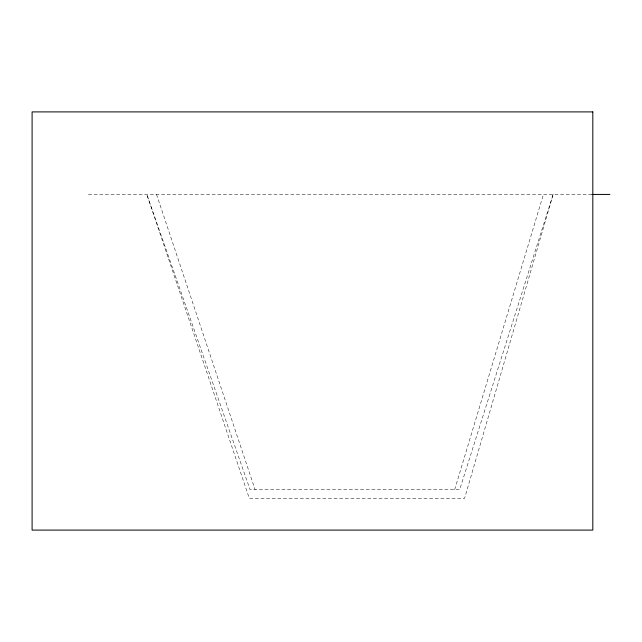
<?xml version="1.0" encoding="UTF-8"?>
<svg xmlns="http://www.w3.org/2000/svg" width="642" height="642" viewBox="0 0 642 642"><rect width="100%" height="100%" fill="white"/><g stroke="black" fill="none" stroke-linecap="round" stroke-linejoin="round"><path stroke-width="0.48" stroke-dasharray="3.21 2.41" d="M454.68 489.629L543.429 194.43M88.436 194.43L591.852 194.43M156.536 194.43L255.083 489.629M553.131 194.43L464.583 498.361L249.313 498.361L146.833 194.43L250.075 489.629L459.68 489.629L553.131 194.43"/><path stroke-width="0.96" d="M591.852 194.43L609.9 194.43M592.815 111.901L32.1 111.901L32.1 530.099L592.815 530.099L592.815 111.901"/></g></svg>
